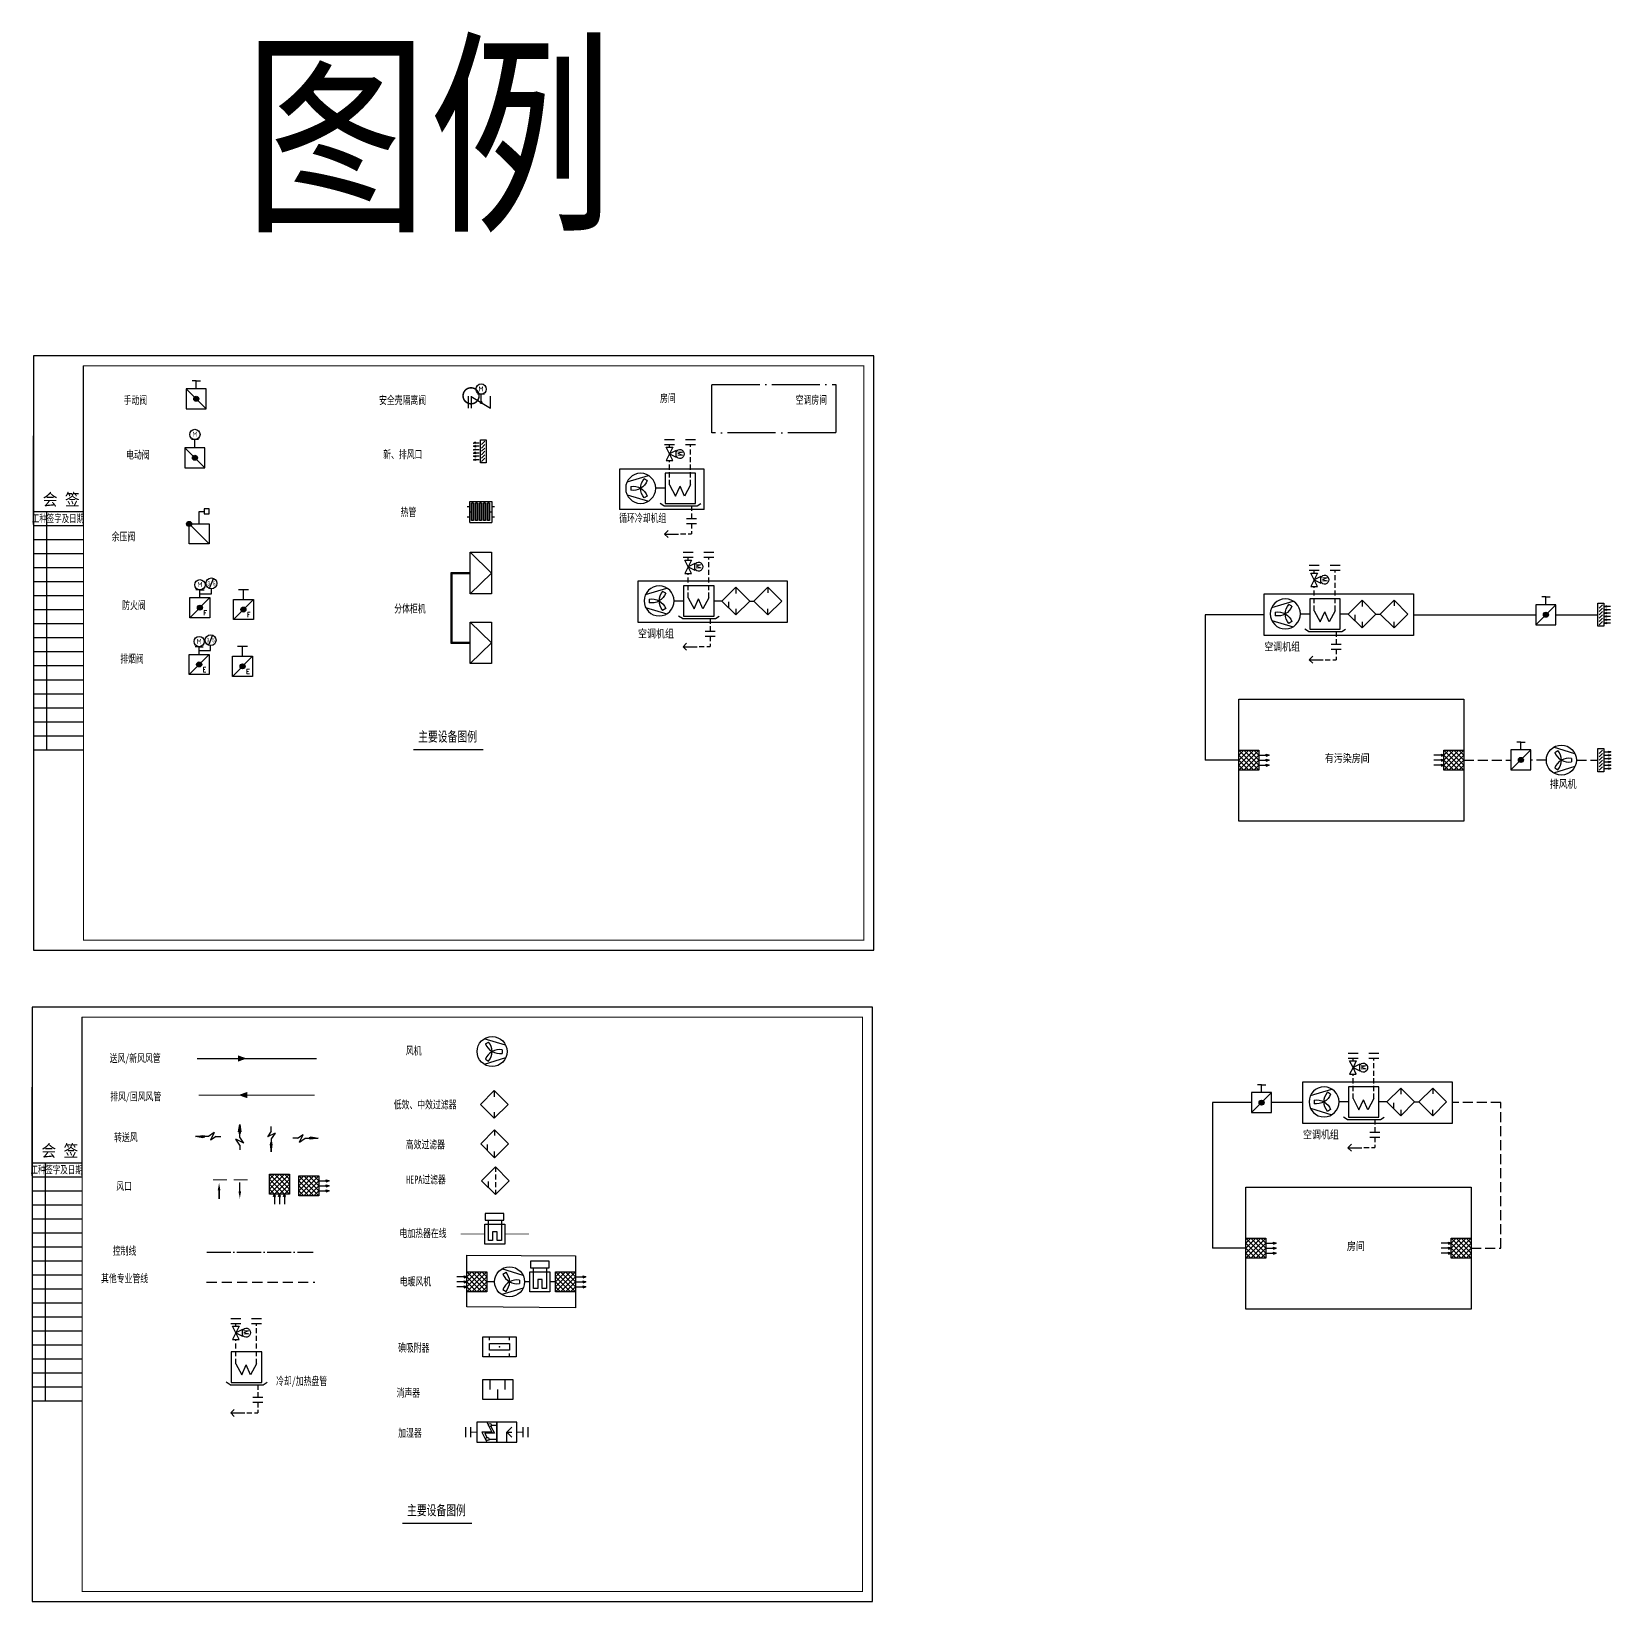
# Model space of a CAD drawing. Header units: inches. Extents: x 1044 to 2709, y -766 to 18.
# Drawn here: x 1044 to 1833, y -766 to 18 of the extents above; entities that cross this region are included whole.
import ezdxf
from ezdxf.enums import TextEntityAlignment as Align

# ---------------------------------------------------------------- set-up
doc = ezdxf.new("R2010")
doc.units = ezdxf.units.IN
doc.header["$MEASUREMENT"] = 0
for name, pattern in [('ACAD_ISO04W100', [30, 24, -3, 0, -3]), ('DASHEDX2', [38.1, 25.4, -12.7]), ('DASHEDX3', [7, 5, -2]), ('DASHEDX5', [6, 4, -2])]:
    doc.linetypes.add(name, pattern=pattern)
for name, color, linetype in [('00', 1, 'Continuous'), ('05Basic', 3, 'Continuous'), ('1', 7, 'Continuous'), ('BORDER', 7, 'Continuous'), ('DUCT', 1, 'Continuous'), ('INST', 7, 'Continuous'), ('SB', 3, 'Continuous'), ('TBasic', 2, 'Continuous'), ('V-TXT1', 2, 'Continuous'), ('土建', 4, 'Continuous'), ('通风设备', 3, 'Continuous')]:
    doc.layers.add(name, color=color, linetype=linetype)
doc.styles.add('HW', font='wromans.shx', dxfattribs={"bigfont": 'hztxtc.shx'})
doc.styles.add('HZ', font='txt_____.ttf', dxfattribs={"width": 0.7, "bigfont": 'HZTXT'})
doc.styles.add('ISOCP', font='isocpeur.ttf')
doc.styles.add('ROMAND', font='romand__.ttf', dxfattribs={"width": 0.7, "bigfont": 'OCHINESE.shx'})
doc.styles.add('romans', font='romans.shx', dxfattribs={"width": 0.7, "bigfont": 'hz.shx'})
doc.styles.add('宋体', font='', dxfattribs={"width": 0.7})
doc.styles.get('宋体').set_extended_font_data('SimSun')

# ---------------------------------------------------------------- blocks, each defined once
blk = doc.blocks.new('ms1861')
at = {"color": 0}
for p, q in [((0, 5), (10, -5)), ((0, -5), (10, 5)), ((0, -2.5), (7.5, 5)), ((0, 0), (5, 5)), ((0, 2.5), (2.5, 5)), ((0, 5), (10, 5)), ((0, -5), (0, 5)), ((0, 2.5), (0, 5)), ((0, 2.5), (0, 5)), ((0, 2.5), (7.5, -5)), ((0, 0), (5, -5)), ((10, -2.5), (2.5, 5)), ((2.5, -5), (10, 2.5)), ((5, 5), (10, 0)), ((5, -5), (10, 0)), ((7.5, 5), (10, 2.5)), ((10, 5), (10, -5)), ((11.25, 3), (10, 2.5)), ((10, 2.5), (15, 2.5)), ((11.25, 2), (10, 2.5)), ((11.25, 0.5), (10, 0)), ((10, 0), (15, 0)), ((11.25, -0.5), (10, 0)), ((11.25, 2.5), (11.25, 3)), ((11.25, 2.5), (11.25, 2)), ((11.25, 0), (11.25, 0.5)), ((11.25, 0), (11.25, -0.5)), ((0, -2.5), (2.5, -5)), ((10, -5), (0, -5)), ((7.5, -5), (10, -2.5)), ((11.25, -2), (10, -2.5)), ((10, -2.5), (15, -2.5)), ((11.25, -3), (10, -2.5)), ((11.25, -2.5), (11.25, -2)), ((11.25, -2.5), (11.25, -3))]:
    blk.add_line(p, q, dxfattribs=at)
for p in [(10, 2.5), (10, 0), (10, -2.5)]:
    blk.add_point(p, dxfattribs=at)
blk = doc.blocks.new('ms1862')
at = {"color": 0}
for p, q in [((0, 5), (10, 5)), ((0, 2.5), (2.5, 5)), ((0, 0), (5, 5)), ((0, -2.5), (7.5, 5)), ((0, -5), (10, 5)), ((0, 5), (10, -5)), ((0, -5), (0, 5)), ((0, 2.5), (0, 5)), ((0, 2.5), (0, 5)), ((0, 2.5), (7.5, -5)), ((0, 0), (5, -5)), ((10, -2.5), (2.5, 5)), ((2.5, -5), (10, 2.5)), ((5, 5), (10, 0)), ((5, -5), (10, 0)), ((7.5, 5), (10, 2.5)), ((10, 5), (10, -5)), ((10, 2.5), (15, 2.5)), ((10, 0), (15, 0)), ((13.75, 3), (15, 2.5)), ((13.75, 2.5), (13.75, 3)), ((13.75, 2), (15, 2.5)), ((13.75, 2.5), (13.75, 2)), ((13.75, 0.5), (15, 0)), ((13.75, 0), (13.75, 0.5)), ((13.75, 0), (13.75, -0.5)), ((13.75, -0.5), (15, 0)), ((0, -2.5), (2.5, -5)), ((10, -5), (0, -5)), ((7.5, -5), (10, -2.5)), ((10, -2.5), (15, -2.5)), ((13.75, -2), (15, -2.5)), ((13.75, -2.5), (13.75, -2)), ((13.75, -3), (15, -2.5)), ((13.75, -2.5), (13.75, -3))]:
    blk.add_line(p, q, dxfattribs=at)
for p in [(10, 0), (15, 2.5), (15, 0), (10, -2.5), (15, -2.5)]:
    blk.add_point(p, dxfattribs=at)
blk = doc.blocks.new('会签')
at = {"color": 0}
for p, q in [((3629.69, -1305.73), (3604.69, -1305.73)), ((3611.37, -1424.73), (3611.37, -1305.73)), ((3629.69, -1312.73), (3604.69, -1312.73)), ((3629.69, -1319.73), (3604.69, -1319.73)), ((3629.69, -1326.73), (3604.69, -1326.73)), ((3629.69, -1333.73), (3604.69, -1333.73)), ((3629.69, -1340.73), (3604.69, -1340.73)), ((3629.69, -1347.73), (3604.69, -1347.73)), ((3629.69, -1354.73), (3604.69, -1354.73)), ((3629.69, -1361.73), (3604.69, -1361.73)), ((3629.69, -1368.73), (3604.69, -1368.73)), ((3629.69, -1375.73), (3604.69, -1375.73)), ((3629.69, -1382.73), (3604.69, -1382.73)), ((3629.69, -1389.73), (3604.69, -1389.73)), ((3629.69, -1396.73), (3604.69, -1396.73)), ((3629.69, -1403.73), (3604.69, -1403.73)), ((3629.69, -1410.73), (3604.69, -1410.73)), ((3629.69, -1417.73), (3604.69, -1417.73)), ((3629.69, -1424.73), (3604.69, -1424.73))]:
    blk.add_line(p, q, dxfattribs=at)
for s, height, style, width, p in [('会 签  ', 6, 'HZ', 0.9, (3622.23, -1302.52)), ('工种签字及日期', 3.8, 'ROMAND', 0.7, (3616.9, -1310.89))]:
    blk.add_text(s, height=height, dxfattribs=dict(at, style=style, width=width)).set_placement(p, align=Align.CENTER)
blk = doc.blocks.new('ms1008_k01')
at = {"color": 0}
for p, q in [((-3.22, 6.77), (-6.42, -3.88)), ((-0.89, 5), (0.91, 5)), ((3.22, 6.77), (6.42, -3.88)), ((-3.86, -3.3), (-4.77, -1.75)), ((3.86, -3.3), (4.77, -1.75))]:
    blk.add_line(p, q, dxfattribs=at)
blk.add_circle((0, 0), 7.5, dxfattribs=at)
for centre, start, end in [((0.05, -7.5), 90.36903, 129.9804), ((-6.52, 3.71), 290.79204, 330.36903), ((6.5, 3.73), 170.2818, 209.8588), ((-6.49, 3.77), 329.8588, 9.47016), ((-0.05, -7.5), 50.0196, 89.63097), ((6.52, 3.71), 209.63097, 249.20796)]:
    blk.add_arc(centre, 7.5, start, end, dxfattribs=at)
blk = doc.blocks.new('ms1840_k01')
at = {"color": 0}
for p, q in [((-12.5, 7.5), (12.5, 7.5)), ((-12.5, -7.5), (-12.5, 7.5)), ((-7.5, 5), (-7.5, 7.5)), ((-7.5, 2.5), (7.5, 2.5)), ((-7.5, -2.5), (-7.5, 2.5)), ((7.5, 5), (7.5, 7.5)), ((7.5, 2.5), (7.5, -2.5)), ((12.5, 7.5), (12.5, -7.5)), ((12.5, -7.5), (-12.5, -7.5)), ((7.5, -2.5), (-7.5, -2.5)), ((-7.5, -7.5), (-7.5, -5)), ((7.5, -7.5), (7.5, -5))]:
    blk.add_line(p, q, dxfattribs=at)
blk.add_point((0, 0), dxfattribs=at)
blk = doc.blocks.new('ms0781_k02')
at = {"color": 0}
for p, q in [((-5, 7.5), (5, 7.5)), ((-5, -7.5), (-5, 7.5)), ((-5, 0), (0, 0)), ((0, 3.75), (5, 3.75)), ((5, 7.5), (5, -7.5)), ((5, -7.5), (-5, -7.5)), ((0, -3.75), (5, -3.75))]:
    blk.add_line(p, q, dxfattribs=at)
blk = doc.blocks.new('ms1845_k02')
at = {"color": 0}
for p, q in [((5, 5), (-5, 5)), ((-5, 5), (-5, -5)), ((-5, 0), (0, 0)), ((0, 0), (-2.5, -2.5)), ((0, 0), (2.5, -2.5)), ((0, 0), (0, -2.5)), ((5, 0), (5, 5)), ((5, -5), (5, 0)), ((-5, -5), (5, -5))]:
    blk.add_line(p, q, dxfattribs=at)
blk = doc.blocks.new('ms1846_k50')
at = {"color": 0}
for p, q in [((5, 5), (-5, 5)), ((-5, 5), (-5, -5)), ((0, 2.5), (-5, 0)), ((-0.5, 1), (-2.75, 0)), ((-0.5, -3.75), (-0.5, 1)), ((0, -2.5), (0, 2.5)), ((5, 0), (0, -2.51)), ((5, -5), (5, 5)), ((-5, -5), (5, -5)), ((-3.5, -1), (-3.5, -5)), ((2.75, -2), (-0.5, -3.75)), ((3.5, -2.25), (3.5, -5))]:
    blk.add_line(p, q, dxfattribs=at)
for centre, radius in [((-3.5, -0.25), 0.791), ((3.5, -1.5), 0.75)]:
    blk.add_circle(centre, radius, dxfattribs=at)
blk = doc.blocks.new('ms0205')
at = {"color": 0}
for p, q in [((-1.25, 2.5), (-1.25, -2.5)), ((1.25, 2.5), (1.25, -2.5))]:
    blk.add_line(p, q, dxfattribs=at)
blk = doc.blocks.new('ms0421')
for p, q in [((0, 6.25), (2.5, 6.25)), ((0, 0), (0, 6.25)), ((2.5, 7.5), (2.5, 5)), ((5, 7.5), (2.5, 7.5)), ((2.5, 5), (5, 5)), ((5, 5), (5, 7.5))]:
    blk.add_line(p, q)
blk = doc.blocks.new('ms1821_k08')
at = {"color": 0}
for p, q in [((-5, 5), (5, -5)), ((-5, 5), (5, 5)), ((-5, -5), (-5, 5)), ((5, 5), (5, -5)), ((5, -5), (-5, -5))]:
    blk.add_line(p, q, dxfattribs=at)
for radius in [1.25, 1.12, 1, 0.875, 0.75, 0.625, 0.5, 0.375, 0.25, 0.125]:
    blk.add_circle((-5, 5), radius, dxfattribs=at)
blk.add_blockref('ms0421', (0, 5))
blk = doc.blocks.new('ms1401')
at = {"color": 0}
for p, q in [((10, 0), (0, 0)), ((7.5, 2.5), (10, 0)), ((10, 0), (7.5, -2.5))]:
    blk.add_line(p, q, dxfattribs=at)
blk = doc.blocks.new('A$C429442C1')
blk.add_hatch(color=256).paths.add_polyline_path([(1.5, 0.8, 1), (0, 0.8, 1)])

msp = doc.modelspace()

# ---------------------------------------------------------------- linework, layer by layer
at = {"color": 3, "linetype": 'DASHEDX2', "ltscale": 0.1}
for p, q in [((1363.35, -189.62), (1363.35, -188.4)), ((1363.35, -189.62), (1363.35, -188.4)), ((1373.74, -208.45), (1373.74, -188.4)), ((1363.35, -208.45), (1363.35, -196.29)), ((1374.33, -218.9), (1374.33, -225.2)), ((1374.33, -227.7), (1374.33, -232.92)), ((1368.83, -232.92), (1374.33, -232.92)), ((1372.57, -245.95), (1372.57, -244.73)), ((1372.57, -245.95), (1372.57, -244.73)), ((1382.97, -264.78), (1382.97, -244.73)), ((1685.48, -252.45), (1685.48, -251.23)), ((1685.48, -252.45), (1685.48, -251.23)), ((1695.88, -271.28), (1695.88, -251.23)), ((1372.57, -264.78), (1372.57, -252.62)), ((1685.48, -271.28), (1685.48, -259.11)), ((1383.56, -275.22), (1383.56, -281.52)), ((1383.56, -284.02), (1383.56, -289.24)), ((1696.47, -281.72), (1696.47, -288.02)), ((1378.05, -289.24), (1383.56, -289.24)), ((1696.47, -290.52), (1696.47, -295.74)), ((1690.96, -295.74), (1696.47, -295.74)), ((1704.84, -496.27), (1704.84, -495.05)), ((1704.84, -496.27), (1704.84, -495.05)), ((1715.23, -515.1), (1715.23, -495.05)), ((1704.84, -515.1), (1704.84, -502.94)), ((1715.82, -525.55), (1715.82, -531.84)), ((1715.82, -534.34), (1715.82, -539.56)), ((1710.32, -539.56), (1715.82, -539.56)), ((1146.55, -628.76), (1146.55, -627.54)), ((1146.55, -628.76), (1146.55, -627.54)), ((1156.94, -647.59), (1156.94, -627.54)), ((1146.55, -647.59), (1146.55, -635.43)), ((1157.54, -658.04), (1157.54, -664.33)), ((1157.54, -666.83), (1157.54, -672.05)), ((1152.03, -672.05), (1157.54, -672.05))]:
    msp.add_line(p, q, dxfattribs=at)
for p, q in [((1363.35, -192.96), (1361.68, -189.62)), ((1361.68, -189.62), (1365.01, -189.62)), ((1363.35, -192.96), (1361.68, -196.29)), ((1361.68, -196.29), (1365.01, -196.29)), ((1365.01, -189.62), (1363.35, -192.96)), ((1366.68, -191.29), (1363.35, -192.96)), ((1365.01, -196.29), (1363.35, -192.96)), ((1363.35, -192.96), (1366.68, -194.62)), ((1366.68, -194.79), (1366.68, -191.11)), ((1372.57, -249.28), (1370.91, -245.95)), ((1370.91, -245.95), (1374.24, -245.95)), ((1372.57, -249.28), (1370.91, -252.62)), ((1374.24, -245.95), (1372.57, -249.28)), ((1375.91, -247.62), (1372.57, -249.28)), ((1374.24, -252.62), (1372.57, -249.28)), ((1372.57, -249.28), (1375.91, -250.95)), ((1375.91, -251.12), (1375.91, -247.44)), ((1685.48, -255.78), (1683.82, -252.45)), ((1683.82, -252.45), (1687.15, -252.45)), ((1687.15, -252.45), (1685.48, -255.78)), ((1370.91, -252.62), (1374.24, -252.62)), ((1685.48, -255.78), (1683.82, -259.11)), ((1683.82, -259.11), (1687.15, -259.11)), ((1688.82, -254.11), (1685.48, -255.78)), ((1687.15, -259.11), (1685.48, -255.78)), ((1685.48, -255.78), (1688.82, -257.45)), ((1688.82, -257.61), (1688.82, -253.93)), ((1704.84, -499.6), (1703.17, -496.27)), ((1703.17, -496.27), (1706.5, -496.27)), ((1706.5, -496.27), (1704.84, -499.6)), ((1704.84, -499.6), (1703.17, -502.94)), ((1703.17, -502.94), (1706.5, -502.94)), ((1708.17, -497.94), (1704.84, -499.6)), ((1706.5, -502.94), (1704.84, -499.6)), ((1704.84, -499.6), (1708.17, -501.27)), ((1708.17, -501.44), (1708.17, -497.76)), ((1146.55, -632.09), (1144.88, -628.76)), ((1144.88, -628.76), (1148.22, -628.76)), ((1148.22, -628.76), (1146.55, -632.09)), ((1149.88, -630.43), (1146.55, -632.09)), ((1149.88, -633.93), (1149.88, -630.25)), ((1146.55, -632.09), (1144.88, -635.43)), ((1144.88, -635.43), (1148.22, -635.43)), ((1148.22, -635.43), (1146.55, -632.09)), ((1146.55, -632.09), (1149.88, -633.76))]:
    msp.add_line(p, q)
at = {"color": 3}
for p, q in [((1376.32, -202.5), (1361.07, -202.5)), ((1361.07, -202.5), (1361.07, -217.74)), ((1376.32, -217.74), (1376.32, -202.5)), ((1363.35, -208.45), (1366.32, -214.02)), ((1366.32, -214.02), (1368.55, -209.01)), ((1370.77, -214.02), (1368.55, -209.01)), ((1373.74, -208.45), (1370.77, -214.02)), ((1360.47, -218.9), (1358.56, -217.63)), ((1360.47, -218.9), (1377.04, -218.9)), ((1361.07, -217.74), (1376.32, -217.74)), ((1377.04, -218.9), (1378.95, -217.63)), ((1263.67, -242.07), (1274.37, -252.43)), ((1254.14, -287.59), (1254.14, -252.18)), ((1254.14, -252.18), (1263.67, -252.18)), ((1274.37, -252.43), (1263.67, -262.79)), ((1254.64, -287.09), (1254.64, -252.68)), ((1254.64, -252.68), (1263.67, -252.68)), ((1385.54, -258.82), (1370.29, -258.82)), ((1370.29, -258.82), (1370.29, -274.07)), ((1385.54, -274.07), (1385.54, -258.82)), ((1372.57, -264.78), (1375.54, -270.35)), ((1375.54, -270.35), (1377.77, -265.33)), ((1380, -270.35), (1377.77, -265.33)), ((1382.97, -264.78), (1380, -270.35)), ((1698.45, -265.32), (1683.21, -265.32)), ((1683.21, -265.32), (1683.21, -280.57)), ((1698.45, -280.57), (1698.45, -265.32)), ((1369.69, -275.23), (1367.78, -273.95)), ((1369.69, -275.23), (1386.26, -275.23)), ((1370.29, -274.07), (1385.54, -274.07)), ((1386.26, -275.23), (1388.17, -273.95)), ((1685.48, -271.28), (1688.45, -276.84)), ((1688.45, -276.84), (1690.68, -271.83)), ((1692.91, -276.84), (1690.68, -271.83)), ((1695.88, -271.28), (1692.91, -276.84)), ((1263.67, -276.98), (1274.37, -287.34)), ((1682.6, -281.72), (1680.69, -280.45)), ((1682.6, -281.72), (1699.18, -281.72)), ((1683.21, -280.57), (1698.45, -280.57)), ((1699.18, -281.72), (1701.09, -280.45)), ((1263.67, -287.59), (1254.14, -287.59)), ((1263.67, -287.09), (1254.64, -287.09)), ((1274.37, -287.34), (1263.67, -297.7)), ((1717.81, -509.14), (1702.56, -509.14)), ((1702.56, -509.14), (1702.56, -524.39)), ((1717.81, -524.39), (1717.81, -509.14)), ((1704.84, -515.1), (1707.81, -520.67)), ((1707.81, -520.67), (1710.04, -515.66)), ((1712.26, -520.67), (1710.04, -515.66)), ((1715.23, -515.1), (1712.26, -520.67)), ((1701.96, -525.55), (1700.05, -524.28)), ((1701.96, -525.55), (1718.53, -525.55)), ((1702.56, -524.39), (1717.81, -524.39)), ((1718.53, -525.55), (1720.44, -524.28)), ((1159.52, -641.63), (1144.27, -641.63)), ((1144.27, -641.63), (1144.27, -656.88)), ((1159.52, -656.88), (1159.52, -641.63)), ((1146.55, -647.59), (1149.52, -653.16)), ((1149.52, -653.16), (1151.75, -648.15)), ((1153.97, -653.16), (1151.75, -648.15)), ((1156.94, -647.59), (1153.97, -653.16)), ((1143.67, -658.04), (1141.76, -656.76)), ((1143.67, -658.04), (1160.24, -658.04)), ((1144.27, -656.88), (1159.52, -656.88)), ((1160.24, -658.04), (1162.15, -656.76))]:
    msp.add_line(p, q, dxfattribs=at)
at = {"color": 3, "linetype": 'Continuous'}
for p, q in [((1806.25, -268.28), (1796.25, -278.28)), ((1793.74, -340.85), (1783.74, -350.85)), ((1664.18, -512.1), (1654.18, -522.1))]:
    msp.add_line(p, q, dxfattribs=at)
at = {"color": 1}
for p, q in [((1147.92, -531.68), (1148.55, -527.99)), ((1148.55, -534.38), (1148.55, -527.99)), ((1148.55, -527.99), (1149.05, -531.68)), ((1126.46, -533.99), (1130.14, -533.49)), ((1132.84, -533.99), (1126.46, -533.99)), ((1130.14, -534.61), (1126.46, -533.99)), ((1130.14, -533.49), (1130.14, -534.61)), ((1135.77, -532.05), (1132.84, -533.99)), ((1135.77, -532.05), (1133.86, -535.92)), ((1136.78, -533.99), (1133.86, -535.92)), ((1136.78, -533.99), (1139.09, -533.99)), ((1150.48, -537.3), (1146.61, -535.39)), ((1148.55, -538.32), (1146.61, -535.39)), ((1149.05, -531.68), (1147.92, -531.68)), ((1150.48, -537.3), (1148.55, -534.38)), ((1164.28, -531.27), (1162.34, -534.19)), ((1166.21, -532.28), (1162.34, -534.19)), ((1164.28, -531.27), (1164.28, -528.96)), ((1166.21, -532.28), (1164.28, -535.21)), ((1164.28, -535.21), (1164.28, -541.59)), ((1177.35, -534.86), (1175.04, -534.86)), ((1177.35, -534.86), (1180.28, -532.93)), ((1178.37, -536.8), (1180.28, -532.93)), ((1178.37, -536.8), (1181.29, -534.86)), ((1181.29, -534.86), (1187.68, -534.86)), ((1183.99, -535.36), (1183.99, -534.24)), ((1183.99, -534.24), (1187.68, -534.86)), ((1187.68, -534.86), (1183.99, -535.36)), ((1148.55, -538.32), (1148.55, -540.62)), ((1164.78, -537.91), (1163.65, -537.91)), ((1163.65, -537.91), (1164.28, -541.59)), ((1164.28, -541.59), (1164.78, -537.91))]:
    msp.add_line(p, q, dxfattribs=at)
at = {"color": 3}
for points in [[(1263.67, -242.07), (1274.37, -242.07), (1274.37, -262.79), (1263.67, -262.79)], [(1263.67, -276.98), (1274.37, -276.98), (1274.37, -297.7), (1263.67, -297.7)]]:
    msp.add_lwpolyline(points, close=True, dxfattribs=at)
for points in [[(1347.57, -256.36), (1422.09, -256.36), (1422.09, -277.2), (1347.57, -277.2)], [(1660.48, -262.86), (1735, -262.86), (1735, -283.69), (1660.48, -283.69)], [(1647.75, -315.48), (1760.28, -315.48), (1760.28, -376.43), (1647.75, -376.43)], [(1679.84, -506.68), (1754.36, -506.68), (1754.36, -527.52), (1679.84, -527.52)], [(1651.32, -559.3), (1763.85, -559.3), (1763.85, -620.25), (1651.32, -620.25)]]:
    msp.add_lwpolyline(points, close=True)
at = {"color": 3, "linetype": 'Continuous'}
for centre, radius in [((1801.25, -273.28), 1.25), ((1801.25, -273.28), 1.12), ((1801.25, -273.28), 1), ((1801.25, -273.28), 0.875), ((1801.25, -273.28), 0.75), ((1801.25, -273.28), 0.625), ((1801.25, -273.28), 0.5), ((1801.25, -273.28), 0.375), ((1801.25, -273.28), 0.25), ((1801.25, -273.28), 0.125), ((1788.74, -345.85), 1.25), ((1788.74, -345.85), 1.12), ((1788.74, -345.85), 1), ((1788.74, -345.85), 0.875), ((1788.74, -345.85), 0.75), ((1788.74, -345.85), 0.625), ((1788.74, -345.85), 0.5), ((1788.74, -345.85), 0.375), ((1788.74, -345.85), 0.25), ((1788.74, -345.85), 0.125), ((1659.18, -517.1), 1.25), ((1659.18, -517.1), 1.12), ((1659.18, -517.1), 1), ((1659.18, -517.1), 0.875), ((1659.18, -517.1), 0.75), ((1659.18, -517.1), 0.625), ((1659.18, -517.1), 0.5), ((1659.18, -517.1), 0.375), ((1659.18, -517.1), 0.25), ((1659.18, -517.1), 0.125)]:
    msp.add_circle(centre, radius, dxfattribs=at)
at = {"extrusion": (0, 0, -1)}
for centre in [(1368.55, -192.96), (1377.77, -249.28), (1690.69, -255.78), (1710.04, -499.6), (1151.75, -632.09)]:
    msp.add_ellipse(centre, major_axis=(0, -2.29), ratio=0.910813, start_param=2.028242, end_param=7.396536, dxfattribs=at)
at = {"color": 1}
for points in [[(1147.62, -493.48), (1147.62, -496.6), (1152.05, -495.03)], [(1152.28, -511.75), (1152.28, -514.87), (1147.85, -513.31)], [(1149.05, -531.68), (1148.05, -531.68), (1148.55, -527.99)], [(1130.14, -533.49), (1130.14, -534.49), (1126.46, -533.99)], [(1131.09, -533.36), (1131.09, -534.67), (1127.4, -533.99)], [(1149.17, -532.62), (1147.86, -532.62), (1148.55, -528.93)], [(1183.05, -535.49), (1183.05, -534.18), (1186.74, -534.86)], [(1183.99, -535.36), (1183.99, -534.36), (1187.68, -534.86)], [(1164.9, -536.96), (1163.59, -536.96), (1164.28, -540.65)], [(1164.78, -537.91), (1163.78, -537.91), (1164.28, -541.59)], [(1138.84, -560.9), (1137.52, -560.9), (1138.21, -557.21)], [(1149.19, -561.4), (1147.88, -561.4), (1148.57, -565.09)]]:
    msp.add_solid(points, dxfattribs=at)
at = {"layer": '00', "color": 1, "linetype": 'Continuous'}
for p, q in [((1070.47, -228.17), (1070.47, -148.9)), ((1069.78, -553.61), (1069.78, -474.33))]:
    msp.add_line(p, q, dxfattribs=at)
at = {"layer": '1', "color": 7, "linetype": 'Continuous'}
for points in [[(1045.47, -228.17), (1045.47, -183.85)], [(1044.78, -553.61), (1044.78, -509.29)]]:
    msp.add_lwpolyline(points, dxfattribs=at)
at = {"layer": 'BORDER', "color": 7, "linetype": 'Continuous'}
for points in [[(1045.47, -440.9), (1465.47, -440.9), (1465.47, -143.9), (1045.47, -143.9)], [(1044.78, -766.33), (1464.78, -766.33), (1464.78, -469.33), (1044.78, -469.33)]]:
    msp.add_lwpolyline(points, close=True, dxfattribs=at)
at = {"layer": 'BORDER', "color": 1, "linetype": 'Continuous', "const_width": 0.5}
for points in [[(1070.47, -435.9), (1460.47, -435.9), (1460.47, -148.9), (1070.47, -148.9)], [(1069.78, -761.33), (1459.78, -761.33), (1459.78, -474.33), (1069.78, -474.33)]]:
    msp.add_lwpolyline(points, close=True, dxfattribs=at)
at = {"layer": 'DUCT', "color": 1, "linetype": 'DASHEDX3'}
for p, q in [((1760.28, -345.95), (1783.74, -345.95)), ((1801.46, -345.95), (1793.74, -345.95)), ((1816.46, -345.95), (1827.26, -345.95)), ((1778.75, -517.1), (1754.36, -517.1)), ((1778.75, -589.77), (1778.75, -517.1)), ((1763.85, -589.77), (1778.75, -589.77))]:
    msp.add_line(p, q, dxfattribs=at)
at = {"layer": 'DUCT', "color": 1, "linetype": 'ByBlock'}
for p, q in [((1148.53, -561.4), (1148.53, -557.08)), ((1138.18, -560.9), (1138.18, -565.22))]:
    msp.add_line(p, q, dxfattribs=at)
at = {"layer": 'DUCT', "color": 2, "linetype": 'ACAD_ISO04W100', "ltscale": 0.5}
msp.add_line((1132.04, -591.86), (1185.22, -591.86), dxfattribs=at)
at = {"layer": 'DUCT', "color": 3, "linetype": 'DASHEDX2', "ltscale": 0.2}
msp.add_line((1131.94, -606.76), (1186, -606.76), dxfattribs=at)
at = {"layer": 'DUCT', "color": 1, "linetype": 'ByBlock', "const_width": 0.6}
for points in [[(1127.19, -495.07), (1186.88, -495.07)], [(1135.2, -555.69), (1142.11, -555.69)], [(1135.2, -555.69), (1142.11, -555.69)], [(1145.55, -555.69), (1152.47, -555.69)], [(1145.55, -555.69), (1152.47, -555.69)], [(1148.53, -557.08), (1148.53, -561.4)], [(1138.18, -565.22), (1138.18, -560.9)]]:
    msp.add_lwpolyline(points, dxfattribs=at)
at = {"layer": 'DUCT', "color": 1, "linetype": 'DASHEDX3', "const_width": 0.6}
msp.add_lwpolyline([(1127.97, -513.34), (1185.96, -513.34)], dxfattribs=at)
at = {"layer": 'INST', "color": 1}
for p, q in [((1361.07, -210.12), (1356.38, -210.12)), ((1370.29, -266.45), (1365.61, -266.45)), ((1389.5, -266.44), (1385.54, -266.44)), ((1403.38, -266.44), (1405.49, -266.44)), ((1660.48, -273.28), (1630.98, -273.28)), ((1630.98, -273.28), (1630.98, -345.95)), ((1683.21, -272.94), (1678.52, -272.94)), ((1702.41, -272.94), (1698.45, -272.94)), ((1716.29, -272.94), (1718.4, -272.94)), ((1735, -273.28), (1796.25, -273.28)), ((1806.25, -273.28), (1827.26, -273.28)), ((1647.75, -345.95), (1630.98, -345.95)), ((1654.18, -517.1), (1634.55, -517.1)), ((1634.55, -517.1), (1634.55, -589.77)), ((1679.84, -517.1), (1664.18, -517.1)), ((1702.56, -516.77), (1697.87, -516.77)), ((1721.76, -516.77), (1717.81, -516.77)), ((1735.64, -516.77), (1737.75, -516.77)), ((1651.32, -589.77), (1634.55, -589.77))]:
    msp.add_line(p, q, dxfattribs=at)
at = {"layer": 'V-TXT1'}
for p, q in [((1235.43, -340.64), (1270.08, -340.64)), ((1229.86, -727.25), (1264.51, -727.25))]:
    msp.add_line(p, q, dxfattribs=at)
at = {"layer": '土建', "color": 0, "linetype": 'ACAD_ISO04W100'}
for p, q in [((1384.38, -182.38), (1384.38, -158.3)), ((1384.38, -158.3), (1446.39, -158.3)), ((1446.39, -158.3), (1446.39, -182.38)), ((1446.39, -182.38), (1384.38, -182.38))]:
    msp.add_line(p, q, dxfattribs=at)
at = {"layer": '通风设备', "color": 3, "linetype": 'Continuous'}
for p, q in [((1126.81, -156.48), (1124.74, -156.48)), ((1126.81, -156.48), (1128.88, -156.48)), ((1121.81, -160.38), (1121.81, -170.38)), ((1121.81, -160.38), (1131.81, -170.38)), ((1131.81, -160.38), (1121.81, -160.38)), ((1131.81, -170.38), (1131.81, -160.38)), ((1121.81, -170.38), (1131.81, -170.38)), ((1121.12, -189.87), (1121.12, -199.87)), ((1121.12, -189.87), (1131.12, -199.87)), ((1131.12, -189.87), (1121.12, -189.87)), ((1131.12, -199.87), (1131.12, -189.87)), ((1121.12, -199.87), (1131.12, -199.87)), ((1128.63, -260.85), (1126.56, -260.85)), ((1128.63, -260.85), (1130.7, -260.85)), ((1801.25, -264.38), (1799.19, -264.38)), ((1801.25, -264.38), (1803.32, -264.38)), ((1796.25, -268.28), (1796.25, -278.28)), ((1806.25, -268.28), (1796.25, -268.28)), ((1806.25, -278.28), (1806.25, -268.28)), ((1796.25, -278.28), (1806.25, -278.28)), ((1128.24, -289.25), (1126.17, -289.25)), ((1128.24, -289.25), (1130.31, -289.25)), ((1788.74, -336.95), (1786.67, -336.95)), ((1788.74, -336.95), (1790.81, -336.95)), ((1783.74, -340.85), (1783.74, -350.85)), ((1793.74, -340.85), (1783.74, -340.85)), ((1793.74, -350.85), (1793.74, -340.85)), ((1783.74, -350.85), (1793.74, -350.85)), ((1654.18, -512.1), (1654.18, -522.1)), ((1664.18, -512.1), (1654.18, -512.1)), ((1659.18, -508.2), (1657.11, -508.2)), ((1659.18, -508.2), (1661.25, -508.2)), ((1664.18, -522.1), (1664.18, -512.1)), ((1654.18, -522.1), (1664.18, -522.1))]:
    msp.add_line(p, q, dxfattribs=at)
at = {"layer": '通风设备', "color": 3}
for p, q in [((1126.81, -160.38), (1126.81, -156.48)), ((1262.86, -170.14), (1262.86, -164.08)), ((1264.11, -164.08), (1264.11, -170.08)), ((1264.11, -164.2), (1273.86, -170.14)), ((1269.11, -163.07), (1267.36, -163.07)), ((1269.11, -167.2), (1269.11, -163.07)), ((1270.87, -163.07), (1269.11, -163.07)), ((1273.86, -170.14), (1273.86, -164.08)), ((1126.12, -185.73), (1124.37, -185.73)), ((1126.12, -189.87), (1126.12, -185.73)), ((1127.88, -185.73), (1126.12, -185.73)), ((1266.33, -187.13), (1265.5, -187.47)), ((1268.22, -187.47), (1265.5, -187.47)), ((1266.33, -187.8), (1265.5, -187.47)), ((1266.33, -188.8), (1265.5, -189.13)), ((1268.22, -189.13), (1265.5, -189.13)), ((1266.33, -189.47), (1265.5, -189.13)), ((1266.33, -187.47), (1266.33, -187.13)), ((1266.33, -187.47), (1266.33, -187.8)), ((1266.33, -189.13), (1266.33, -188.8)), ((1266.33, -189.13), (1266.33, -189.47)), ((1268.79, -185.87), (1271.67, -185.87)), ((1268.79, -197.39), (1268.79, -185.87)), ((1271.07, -186.63), (1269.4, -188.3)), ((1271.07, -188.3), (1269.4, -189.97)), ((1271.67, -185.87), (1271.67, -197.39)), ((1266.33, -190.47), (1265.5, -190.8)), ((1268.22, -190.8), (1265.5, -190.8)), ((1266.33, -191.13), (1265.5, -190.8)), ((1266.33, -192.13), (1265.5, -192.47)), ((1268.22, -192.47), (1265.5, -192.47)), ((1266.33, -192.8), (1265.5, -192.47)), ((1266.33, -193.8), (1265.5, -194.13)), ((1268.22, -194.13), (1265.5, -194.13)), ((1266.33, -194.47), (1265.5, -194.13)), ((1266.33, -195.47), (1265.5, -195.8)), ((1268.22, -195.8), (1265.5, -195.8)), ((1266.33, -196.13), (1265.5, -195.8)), ((1266.33, -190.8), (1266.33, -190.47)), ((1266.33, -190.8), (1266.33, -191.13)), ((1266.33, -192.47), (1266.33, -192.13)), ((1266.33, -192.47), (1266.33, -192.8)), ((1266.33, -194.13), (1266.33, -193.8)), ((1266.33, -194.13), (1266.33, -194.47)), ((1266.33, -195.8), (1266.33, -195.47)), ((1266.33, -195.8), (1266.33, -196.13)), ((1271.07, -189.97), (1269.4, -191.63)), ((1271.07, -191.63), (1269.4, -193.3)), ((1271.07, -193.3), (1269.4, -194.97)), ((1271.07, -194.97), (1269.4, -196.63)), ((1271.67, -197.39), (1268.79, -197.39)), ((1338.21, -200.58), (1338.21, -220.7)), ((1380.53, -200.58), (1338.21, -200.58)), ((1380.53, -220.7), (1380.53, -200.58)), ((1263.42, -216.68), (1274.56, -216.68)), ((1263.42, -227.14), (1263.42, -216.68)), ((1264.41, -226.26), (1264.41, -217.56)), ((1264.41, -217.56), (1264.41, -226.26)), ((1265.41, -217.56), (1264.41, -217.56)), ((1265.41, -226.26), (1265.41, -217.56)), ((1265.41, -217.56), (1265.41, -226.26)), ((1266.41, -226.26), (1266.41, -217.56)), ((1266.41, -217.56), (1266.41, -226.26)), ((1267.41, -217.56), (1266.41, -217.56)), ((1267.41, -226.26), (1267.41, -217.56)), ((1267.41, -217.56), (1267.41, -226.26)), ((1268.41, -226.26), (1268.41, -217.56)), ((1268.41, -217.56), (1268.41, -226.26)), ((1269.41, -217.56), (1268.41, -217.56)), ((1269.41, -226.26), (1269.41, -217.56)), ((1269.41, -217.56), (1269.41, -226.26)), ((1270.4, -226.26), (1270.4, -217.56)), ((1270.4, -217.56), (1270.4, -226.26)), ((1271.4, -217.56), (1270.4, -217.56)), ((1271.4, -226.26), (1271.4, -217.56)), ((1271.4, -217.56), (1271.4, -226.26)), ((1272.4, -226.26), (1272.4, -217.56)), ((1272.4, -217.56), (1272.4, -226.26)), ((1273.4, -217.56), (1272.4, -217.56)), ((1273.4, -226.26), (1273.4, -217.56)), ((1273.4, -217.56), (1273.4, -226.26)), ((1274.56, -216.68), (1274.56, -227.14)), ((1380.53, -220.7), (1338.21, -220.7)), ((1263.42, -227.14), (1274.56, -227.14)), ((1265.41, -226.26), (1264.41, -226.26)), ((1267.41, -226.26), (1266.41, -226.26)), ((1269.41, -226.26), (1268.41, -226.26)), ((1271.4, -226.26), (1270.4, -226.26)), ((1273.4, -226.26), (1272.4, -226.26)), ((1135.2, -255.36), (1133.47, -259.76)), ((1134.35, -262.8), (1134.35, -260.31)), ((1123.63, -264.75), (1133.63, -264.75)), ((1123.63, -274.75), (1133.63, -264.75)), ((1123.63, -274.75), (1123.63, -264.75)), ((1128.63, -264.75), (1128.63, -260.85)), ((1128.63, -262.8), (1134.35, -262.8)), ((1133.63, -264.75), (1133.63, -274.75)), ((1145.35, -265.67), (1155.35, -265.67)), ((1145.35, -275.67), (1155.35, -265.67)), ((1145.35, -275.67), (1145.35, -265.67)), ((1147.85, -260.67), (1152.85, -260.67)), ((1150.35, -265.67), (1150.35, -260.67)), ((1155.35, -265.67), (1155.35, -275.67)), ((1801.25, -268.28), (1801.25, -264.38)), ((1827.26, -267.52), (1830.14, -267.52)), ((1827.26, -279.04), (1827.26, -267.52)), ((1830.14, -267.52), (1830.14, -279.04)), ((1133.63, -274.75), (1123.63, -274.75)), ((1155.35, -275.67), (1145.35, -275.67)), ((1829.53, -268.28), (1827.87, -269.94)), ((1829.53, -269.94), (1827.87, -271.61)), ((1829.53, -271.61), (1827.87, -273.28)), ((1829.53, -273.28), (1827.87, -274.94)), ((1829.53, -274.94), (1827.87, -276.61)), ((1831.58, -268.85), (1830.75, -269.18)), ((1833.48, -269.18), (1830.75, -269.18)), ((1831.58, -269.51), (1830.75, -269.18)), ((1831.58, -270.51), (1830.75, -270.85)), ((1833.48, -270.85), (1830.75, -270.85)), ((1831.58, -271.18), (1830.75, -270.85)), ((1831.58, -272.18), (1830.75, -272.51)), ((1833.48, -272.51), (1830.75, -272.51)), ((1831.58, -272.85), (1830.75, -272.51)), ((1831.58, -273.85), (1830.75, -274.18)), ((1833.48, -274.18), (1830.75, -274.18)), ((1831.58, -274.51), (1830.75, -274.18)), ((1831.58, -275.51), (1830.75, -275.85)), ((1833.48, -275.85), (1830.75, -275.85)), ((1831.58, -276.18), (1830.75, -275.85)), ((1831.58, -269.18), (1831.58, -268.85)), ((1831.58, -269.18), (1831.58, -269.51)), ((1831.58, -270.85), (1831.58, -270.51)), ((1831.58, -270.85), (1831.58, -271.18)), ((1831.58, -272.51), (1831.58, -272.18)), ((1831.58, -272.51), (1831.58, -272.85)), ((1831.58, -274.18), (1831.58, -273.85)), ((1831.58, -274.18), (1831.58, -274.51)), ((1831.58, -275.85), (1831.58, -275.51)), ((1831.58, -275.85), (1831.58, -276.18)), ((1134.81, -283.76), (1133.08, -288.16)), ((1830.14, -279.04), (1827.26, -279.04)), ((1829.53, -276.61), (1827.87, -278.28)), ((1831.58, -277.18), (1830.75, -277.51)), ((1833.48, -277.51), (1830.75, -277.51)), ((1831.58, -277.85), (1830.75, -277.51)), ((1831.58, -277.51), (1831.58, -277.18)), ((1831.58, -277.51), (1831.58, -277.85)), ((1128.24, -293.15), (1128.24, -289.25)), ((1128.24, -291.2), (1133.96, -291.2)), ((1133.96, -291.2), (1133.96, -288.7)), ((1147.46, -289.07), (1152.46, -289.07)), ((1149.96, -294.07), (1149.96, -289.07)), ((1123.24, -293.15), (1133.24, -293.15)), ((1123.24, -303.15), (1133.24, -293.15)), ((1123.24, -303.15), (1123.24, -293.15)), ((1133.24, -293.15), (1133.24, -303.15)), ((1144.96, -294.07), (1154.96, -294.07)), ((1144.96, -304.07), (1154.96, -294.07)), ((1144.96, -304.07), (1144.96, -294.07)), ((1154.96, -294.07), (1154.96, -304.07)), ((1133.24, -303.15), (1123.24, -303.15)), ((1154.96, -304.07), (1144.96, -304.07)), ((1788.74, -340.85), (1788.74, -336.95)), ((1827.26, -340.19), (1830.14, -340.19)), ((1827.26, -351.71), (1827.26, -340.19)), ((1827.87, -342.62), (1829.53, -340.95)), ((1827.87, -344.28), (1829.53, -342.62)), ((1827.87, -345.95), (1829.53, -344.28)), ((1827.87, -347.62), (1829.53, -345.95)), ((1830.14, -340.19), (1830.14, -351.71)), ((1830.71, -341.78), (1833.44, -341.78)), ((1830.71, -343.45), (1833.44, -343.45)), ((1830.71, -345.12), (1833.44, -345.12)), ((1830.71, -346.78), (1833.44, -346.78)), ((1832.6, -341.45), (1833.44, -341.78)), ((1832.6, -341.78), (1832.6, -341.45)), ((1832.6, -341.78), (1832.6, -342.12)), ((1832.6, -342.12), (1833.44, -341.78)), ((1832.6, -343.12), (1833.44, -343.45)), ((1832.6, -343.45), (1832.6, -343.12)), ((1832.6, -343.45), (1832.6, -343.78)), ((1832.6, -343.78), (1833.44, -343.45)), ((1832.6, -344.78), (1833.44, -345.12)), ((1832.6, -345.12), (1832.6, -344.78)), ((1832.6, -345.45), (1833.44, -345.12)), ((1832.6, -345.12), (1832.6, -345.45)), ((1832.6, -346.45), (1833.44, -346.78)), ((1832.6, -346.78), (1832.6, -346.45)), ((1832.6, -346.78), (1832.6, -347.12)), ((1832.6, -347.12), (1833.44, -346.78)), ((1830.14, -351.71), (1827.26, -351.71)), ((1827.87, -349.28), (1829.53, -347.62)), ((1827.87, -350.95), (1829.53, -349.28)), ((1830.71, -348.45), (1833.44, -348.45)), ((1830.71, -350.12), (1833.44, -350.12)), ((1832.6, -348.12), (1833.44, -348.45)), ((1832.6, -348.45), (1832.6, -348.12)), ((1832.6, -348.78), (1833.44, -348.45)), ((1832.6, -348.45), (1832.6, -348.78)), ((1832.6, -349.78), (1833.44, -350.12)), ((1832.6, -350.12), (1832.6, -349.78)), ((1832.6, -350.12), (1832.6, -350.45)), ((1832.6, -350.45), (1833.44, -350.12)), ((1659.18, -512.1), (1659.18, -508.2)), ((1279.34, -575.81), (1279.34, -586.04)), ((1272.76, -586.04), (1272.76, -576.1)), ((1274.88, -581.66), (1274.88, -586.04)), ((1277.18, -581.66), (1274.88, -581.66)), ((1277.18, -586.04), (1277.18, -581.66)), ((1274.88, -586.04), (1272.76, -586.04)), ((1279.34, -586.04), (1277.18, -586.04)), ((1295.29, -609.92), (1295.29, -599.99)), ((1297.42, -605.55), (1297.42, -609.92)), ((1299.71, -605.55), (1297.42, -605.55)), ((1299.71, -609.92), (1299.71, -605.55)), ((1301.88, -599.69), (1301.88, -609.92)), ((1297.42, -609.92), (1295.29, -609.92)), ((1301.88, -609.92), (1299.71, -609.92))]:
    msp.add_line(p, q, dxfattribs=at)
at = {"layer": '通风设备'}
for p, q in [((1263.42, -219.3), (1262.12, -219.3)), ((1275.85, -219.3), (1274.56, -219.3)), ((1263.42, -224.52), (1262.12, -224.52)), ((1263.42, -221.91), (1264.41, -221.91)), ((1273.4, -221.91), (1274.56, -221.91)), ((1275.85, -224.52), (1274.56, -224.52)), ((1392.97, -269.91), (1392.97, -266.82)), ((1705.88, -276.41), (1705.88, -273.32)), ((1725.23, -520.24), (1725.23, -517.14)), ((1272.4, -541.12), (1272.4, -538.03)), ((1280.55, -572.48), (1271.22, -572.48)), ((1271.22, -572.48), (1271.22, -575.81)), ((1271.22, -575.81), (1280.55, -575.81)), ((1272.76, -576.1), (1272.76, -575.81)), ((1280.55, -575.81), (1280.55, -572.48)), ((1303.09, -596.36), (1293.75, -596.36)), ((1293.75, -596.36), (1293.75, -599.7)), ((1303.09, -599.7), (1303.09, -596.36)), ((1275.86, -606.62), (1271.97, -606.62)), ((1293.75, -599.7), (1303.09, -599.7)), ((1295.29, -599.99), (1295.29, -599.69))]:
    msp.add_line(p, q, dxfattribs=at)
at = {"layer": '通风设备', "color": 3, "linetype": 'ByBlock'}
for p, q in [((1396.44, -259.51), (1396.44, -262.6)), ((1412.43, -259.51), (1412.43, -262.36)), ((1709.35, -266), (1709.35, -269.1)), ((1725.34, -266), (1725.34, -268.86)), ((1396.44, -270.29), (1396.44, -273.38)), ((1412.43, -273.38), (1412.43, -270.29)), ((1709.35, -276.79), (1709.35, -279.88)), ((1725.34, -279.88), (1725.34, -276.79)), ((1275.7, -511.02), (1275.7, -514.12)), ((1728.7, -509.83), (1728.7, -512.92)), ((1744.69, -509.83), (1744.69, -512.68)), ((1728.7, -520.61), (1728.7, -523.71)), ((1744.69, -523.71), (1744.69, -520.61)), ((1275.7, -521.81), (1275.7, -524.9)), ((1275.87, -530.71), (1275.87, -533.57)), ((1275.87, -544.59), (1275.87, -541.5)), ((1272.79, -559.56), (1272.79, -556.47))]:
    msp.add_line(p, q, dxfattribs=at)
at = {"layer": '通风设备', "color": 3, "linetype": 'DASHEDX2', "ltscale": 0.1}
msp.add_line((1276.26, -549.15), (1276.26, -563.03), dxfattribs=at)
at = {"layer": '通风设备', "color": 3}
for points, const_width in [([(1264.11, -164.26, 1), (1264.11, -163.51, 1)], 8), ([(1268.74, -167.2, 1), (1269.49, -167.2, 1)], 0.75)]:
    msp.add_lwpolyline(points, format="xyb", close=True, dxfattribs=dict(at, const_width=const_width))
at = {"layer": '通风设备', "color": 3, "linetype": 'ByBlock'}
for points in [[(1389.5, -266.44), (1396.44, -273.38), (1403.38, -266.44), (1396.44, -259.51)], [(1419.37, -266.44), (1412.43, -259.51), (1405.49, -266.44), (1412.43, -273.38)], [(1702.41, -272.94), (1709.35, -279.88), (1716.29, -272.94), (1709.35, -266)], [(1732.28, -272.94), (1725.34, -266), (1718.4, -272.94), (1725.34, -279.88)], [(1268.76, -517.96), (1275.7, -524.9), (1282.64, -517.96), (1275.7, -511.02)], [(1721.76, -516.77), (1728.7, -523.71), (1735.64, -516.77), (1728.7, -509.83)], [(1751.63, -516.77), (1744.69, -509.83), (1737.75, -516.77), (1744.69, -523.71)], [(1282.81, -537.65), (1275.87, -530.71), (1268.93, -537.65), (1275.87, -544.59)], [(1283.2, -556.09), (1276.26, -549.15), (1269.32, -556.09), (1276.26, -563.03)]]:
    msp.add_lwpolyline(points, close=True, dxfattribs=at)
at = {"layer": '通风设备', "color": 1, "linetype": 'ByBlock', "const_width": 0.4}
for points in [[(1258.88, -582.78), (1270.95, -582.78)], [(1280.95, -582.78), (1293.01, -582.78)]]:
    msp.add_lwpolyline(points, dxfattribs=at)
at = {"layer": '通风设备'}
for points in [[(1270.95, -577.78), (1280.95, -577.78), (1280.95, -587.78), (1270.95, -587.78)], [(1293.48, -601.66), (1303.48, -601.66), (1303.48, -611.66), (1293.48, -611.66)]]:
    msp.add_lwpolyline(points, close=True, dxfattribs=at)
at = {"layer": '通风设备', "color": 3}
msp.add_lwpolyline([(1261.97, -593.27), (1316.33, -593.7), (1316.33, -619.63), (1261.97, -619.2)], close=True, dxfattribs=at)
at = {"layer": '通风设备'}
for points in [[(1293.48, -606.66), (1290.86, -606.66)], [(1306.33, -606.66), (1303.48, -606.66)]]:
    msp.add_lwpolyline(points, dxfattribs=at)
at = {"layer": '通风设备', "color": 3, "linetype": 'DASHEDX5', "const_width": 0.5}
for points in [[(1263.84, -681.68), (1267.04, -681.68)], [(1290.09, -681.68), (1287.04, -681.68)]]:
    msp.add_lwpolyline(points, dxfattribs=at)
at = {"layer": '通风设备', "color": 3, "linetype": 'Continuous'}
for centre, radius in [((1126.81, -165.38), 1.25), ((1126.81, -165.38), 1.12), ((1126.81, -165.38), 1), ((1126.81, -165.38), 0.875), ((1126.81, -165.38), 0.75), ((1126.81, -165.38), 0.625), ((1126.81, -165.38), 0.5), ((1126.81, -165.38), 0.375), ((1126.81, -165.38), 0.25), ((1126.81, -165.38), 0.125), ((1126.12, -194.87), 1.25), ((1126.12, -194.87), 1.12), ((1126.12, -194.87), 1), ((1126.12, -194.87), 0.875), ((1126.12, -194.87), 0.75), ((1126.12, -194.87), 0.625), ((1126.12, -194.87), 0.5), ((1126.12, -194.87), 0.375), ((1126.12, -194.87), 0.25), ((1126.12, -194.87), 0.125)]:
    msp.add_circle(centre, radius, dxfattribs=at)
at = {"layer": '通风设备', "color": 3}
for centre, radius in [((1269.11, -160.51), 2.56), ((1126.12, -183.17), 2.56), ((1128.63, -258.29), 2.56), ((1134.35, -257.61), 2.7), ((1128.63, -269.75), 1.25), ((1128.63, -269.75), 1.12), ((1128.63, -269.75), 1), ((1128.63, -269.75), 0.875), ((1128.63, -269.75), 0.75), ((1128.63, -269.75), 0.625), ((1128.63, -269.75), 0.5), ((1128.63, -269.75), 0.375), ((1128.63, -269.75), 0.25), ((1128.63, -269.75), 0.125), ((1150.35, -270.67), 1.25), ((1150.35, -270.67), 1.12), ((1150.35, -270.67), 1), ((1150.35, -270.67), 0.875), ((1150.35, -270.67), 0.75), ((1150.35, -270.67), 0.625), ((1150.35, -270.67), 0.5), ((1150.35, -270.67), 0.375), ((1150.35, -270.67), 0.25), ((1150.35, -270.67), 0.125), ((1133.96, -286), 2.7), ((1128.24, -286.69), 2.56), ((1128.24, -298.15), 1.25), ((1128.24, -298.15), 1.12), ((1128.24, -298.15), 1), ((1128.24, -298.15), 0.875), ((1128.24, -298.15), 0.75), ((1128.24, -298.15), 0.625), ((1128.24, -298.15), 0.5), ((1128.24, -298.15), 0.375), ((1128.24, -298.15), 0.25), ((1128.24, -298.15), 0.125), ((1149.96, -299.07), 1.25), ((1149.96, -299.07), 1.12), ((1149.96, -299.07), 1), ((1149.96, -299.07), 0.875), ((1149.96, -299.07), 0.75), ((1149.96, -299.07), 0.625), ((1149.96, -299.07), 0.5), ((1149.96, -299.07), 0.375), ((1149.96, -299.07), 0.25), ((1149.96, -299.07), 0.125)]:
    msp.add_circle(centre, radius, dxfattribs=at)
for p in [(1265.5, -187.47), (1265.5, -189.13), (1265.5, -190.8), (1265.5, -192.47), (1265.5, -194.13), (1265.5, -195.8), (1830.75, -269.18), (1830.75, -270.85), (1830.75, -272.51), (1830.75, -274.18), (1830.75, -275.85), (1830.75, -277.51), (1833.44, -341.78), (1833.44, -343.45), (1833.44, -345.12), (1833.44, -346.78), (1833.44, -348.45), (1833.44, -350.12)]:
    msp.add_point(p, dxfattribs=at)

# ---------------------------------------------------------------- block references
at = {"linetype": 'DASHEDX2', "xscale": 0.416666675, "yscale": 0.416666675, "zscale": 0.416666675, "rotation": 89.99999999999999}
for p in [(1363.67, -193.27), (1372.9, -249.6), (1685.81, -256.1), (1705.16, -499.92), (1146.87, -632.41)]:
    msp.add_blockref('A$C429442C1', p, dxfattribs=at)
at = {"color": 0}
for p in [(-2559.22, 1083.83), (-2559.9, 758.4)]:
    msp.add_blockref('会签', p, dxfattribs=at)
at = {"layer": '05Basic', "color": 3}
for name, p, rotation in [('ms0205', (1363.35, -187.15), 270.0000005052606), ('ms0205', (1373.74, -187.15), 270.0000005052606), ('ms0205', (1374.33, -226.45), 90), ('ms0205', (1372.57, -243.48), 270.0000005052606), ('ms0205', (1382.97, -243.48), 270.0000005052606), ('ms0205', (1685.48, -249.98), 270.0000005052606), ('ms0205', (1695.88, -249.98), 270.0000005052606), ('ms0205', (1383.56, -282.77), 90), ('ms0205', (1696.47, -289.27), 90), ('ms1861', (1760.28, -345.95), 179.9999854703729), ('ms0205', (1704.84, -493.8), 270.0000005052606), ('ms0205', (1715.23, -493.8), 270.0000005052606), ('ms0205', (1715.82, -533.09), 90), ('ms1861', (1168.35, -552.82), 269.9999854703729), ('ms1861', (1763.85, -589.77), 179.9999854703729), ('ms0205', (1146.55, -626.29), 270.0000005052606), ('ms0205', (1156.94, -626.29), 270.0000005052606), ('ms0205', (1157.54, -665.58), 90), ('ms0205', (1262.59, -681.68), 5.048428658904229e-07)]:
    msp.add_blockref(name, p, dxfattribs=dict(at, rotation=rotation))
at = {"layer": '05Basic', "color": 7, "xscale": -0.7000000000000001, "yscale": 0.7000000000000001, "zscale": 0.7000000000000001}
for p in [(1367.84, -232.97), (1377.06, -289.3), (1689.98, -295.79), (1709.33, -539.62), (1151.04, -672.11)]:
    msp.add_blockref('ms1401', p, dxfattribs=at)
at = {"layer": '05Basic', "color": 3}
for p in [(1647.75, -345.95), (1178, -558.7), (1651.32, -589.77)]:
    msp.add_blockref('ms1862', p, dxfattribs=at)
at = {"layer": '通风设备', "color": 3, "xscale": -1, "rotation": 90}
for p in [(1348.88, -210.12), (1358.11, -266.38), (1671.02, -272.88), (1690.37, -516.7)]:
    msp.add_blockref('ms1008_k01', p, dxfattribs=at)
at = {"layer": '通风设备', "color": 3}
for name, p in [('ms1821_k08', (1128.19, -232.93)), ('ms1862', (1306.33, -606.66))]:
    msp.add_blockref(name, p, dxfattribs=at)
for name, p, rotation in [('ms1008_k01', (1808.96, -345.95), 270), ('ms1008_k01', (1274.61, -491.56), 270), ('ms1008_k01', (1283.36, -606.62), 270), ('ms1861', (1271.97, -606.66), 179.9999854703729), ('ms0781_k02', (1277.47, -660.45), 90), ('ms1846_k50', (1272.04, -681.68), 90), ('ms1845_k02', (1282.04, -681.68), 89.99999273518888), ('ms0205', (1291.34, -681.68), 180)]:
    msp.add_blockref(name, p, dxfattribs=dict(at, rotation=rotation))
at = {"layer": '通风设备', "color": 3, "xscale": 0.6666666666666666, "yscale": 0.6666666666666666, "zscale": 0.6666666666666666}
msp.add_blockref('ms1840_k01', (1278.37, -639.11), dxfattribs=at)

# ---------------------------------------------------------------- texts
at = {"style": '宋体', "width": 0.85}
msp.add_text(' 图例', height=80, dxfattribs=at).set_placement((1103.96, -73.43))
at = {"layer": 'SB', "style": 'romans', "width": 0.9}
for p in [(1367.43, -191.62), (1376.65, -247.94), (1689.56, -254.44), (1708.92, -498.26), (1150.63, -630.75)]:
    msp.add_text('M', height=2.5, rotation=270, dxfattribs=at).set_placement(p)
at = {"layer": 'TBasic', "color": 2, "style": 'HZ', "width": 0.8}
for s, p in [('空调机组', (1365.48, -282.72)), ('空调机组', (1678.39, -289.22)), ('有污染房间', (1713.15, -345.01)), ('排风机', (1816.57, -357.84)), ('空调机组', (1697.75, -533.04)), ('房间', (1710.75, -588.83))]:
    msp.add_text(s, height=4, dxfattribs=at).set_placement(p, align=Align.MIDDLE_RIGHT)
at = {"layer": 'V-TXT1', "style": '宋体', "width": 0.7}
for s, height, p in [('手动阀', 4, (1096.37, -166.1)), ('安全壳隔离阀', 4, (1229.89, -166.07)), ('房间', 4, (1362.45, -165.08)), ('电动阀 ', 4, (1098.59, -193.34)), ('新、排风口', 4, (1229.99, -193.15)), ('热管', 4, (1232.83, -221.98)), ('循环冷却机组', 4, (1349.91, -224.96)), ('余压阀', 4, (1090.4, -234.25)), ('防火阀', 4, (1095.64, -268.54)), ('分体柜机', 4, (1233.56, -270.23)), ('排烟阀', 4, (1094.71, -295.27)), ('主要设备图例', 5, (1252.38, -334.16)), ('风机', 4, (1235.44, -491.13)), ('送风/新风风管', 4, (1096.25, -494.9)), ('排风/回风风管', 4, (1096.54, -514.02)), ('低效、中效过滤器', 4, (1241.15, -518.06)), ('转送风', 4, (1091.61, -534.44)), ('高效过滤器', 4, (1241.28, -538.01)), ('风口', 4, (1090.74, -558.83)), ('HEPA过滤器', 4, (1241.61, -555.5)), ('电加热器在线', 4, (1240.11, -582.33)), ('控制线', 4, (1090.97, -591.15)), ('其他专业管线', 4, (1090.98, -604.91)), ('电暖风机', 4, (1236.36, -606.46)), ('碘吸附器', 4, (1235.49, -639.57)), ('冷却/加热盘管', 4, (1179.44, -656.2)), ('消声器', 4, (1232.76, -662.09)), ('加湿器', 4, (1233.56, -682.13)), ('主要设备图例', 5, (1246.81, -720.76))]:
    msp.add_text(s, height=height, dxfattribs=at).set_placement(p, align=Align.MIDDLE_CENTER)
msp.add_text('空调房间', height=4, dxfattribs=at).set_placement((1434.19, -165.75), align=Align.MIDDLE)
at = {"layer": '通风设备', "color": 3}
for s, height, style, width, p in [('M', 2.5, 'ISOCP', 0.85, (1269.08, -160.45)), ('M', 2.5, 'ISOCP', 0.85, (1126.09, -183.12)), ('M', 2.5, 'ISOCP', 0.85, (1128.6, -258.23)), ('3', 2, 'HW', 0.7, (1133.05, -257.67)), ('5', 2, 'HW', 0.7, (1135.74, -257.64)), ('M', 2.5, 'ISOCP', 0.85, (1128.21, -286.63)), ('3', 2, 'HW', 0.7, (1132.66, -286.07)), ('5', 2, 'HW', 0.7, (1135.35, -286.04))]:
    msp.add_text(s, height=height, dxfattribs=dict(at, style=style, width=width)).set_placement(p, align=Align.MIDDLE)
at = {"layer": '通风设备', "color": 3, "style": 'HZ', "width": 0.8}
for s, p in [('F', (1130.41, -273.58)), ('F', (1152.14, -274.49)), ('E', (1130.02, -301.98)), ('E', (1151.75, -302.89))]:
    msp.add_text(s, height=2.46, dxfattribs=at).set_placement(p)

doc.saveas('drawing.dxf')
